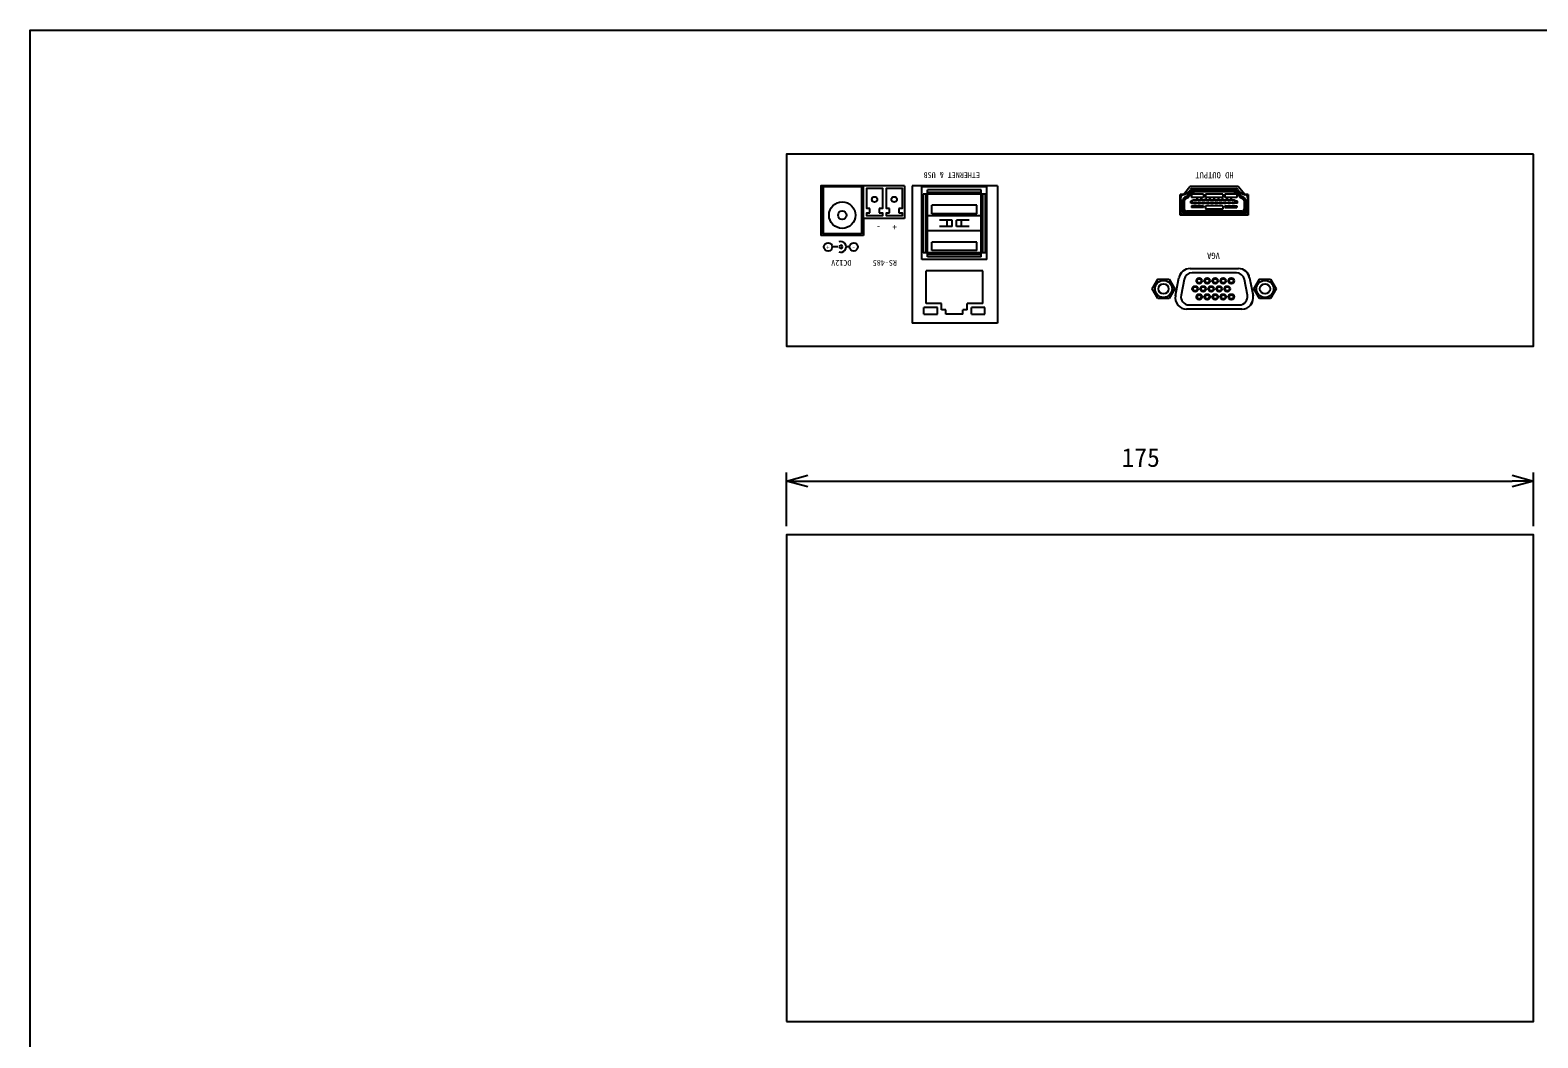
# Model space of a CAD drawing. Units: millimetres on the paper. Extents: x -865 to 142, y -98 to 91.
# Drawn here: x -141.8 to 34.8, y -26.6 to 91.4 of the extents above; entities that cross this region are included whole.
import ezdxf
from ezdxf.enums import TextEntityAlignment as Align

# ---------------------------------------------------------------- set-up
doc = ezdxf.new("R2010")
doc.units = ezdxf.units.MM
for name, color, linetype in [('0-0_0', 4, 'Continuous'), ('0-9_細線_0_15', 4, 'Continuous'), ('1-F_09_ALL_ROUNDS', 4, 'Continuous'), ('2-0_10_ALL_CHAMFER', 4, 'Continuous')]:
    doc.layers.add(name, color=color, linetype=linetype)
doc.styles.add('ＭＳ ゴシック', font='')
doc.styles.get('ＭＳ ゴシック').set_extended_font_data('MS Gothic')

msp = doc.modelspace()

# ---------------------------------------------------------------- linework, layer by layer
at = {"layer": '0-0_0'}
for p, q in [((-53.247, 38.61), (-50.747, 38.61)), ((34.253, 38.61), (31.753, 38.61))]:
    msp.add_line(p, q, dxfattribs=at)
for points in [[(-50.747, 37.941), (-53.247, 38.61), (-50.747, 39.28)], [(31.753, 39.28), (34.253, 38.61), (31.753, 37.941)]]:
    msp.add_lwpolyline(points, dxfattribs=at)
at = {"layer": '0-9_細線_0_15'}
for p, q in [((-44.251, 73.145), (-49.151, 73.145)), ((-49.151, 73.145), (-49.151, 67.345)), ((-44.451, 73.045), (-48.951, 73.045)), ((-48.951, 73.045), (-48.951, 67.545)), ((-44.451, 73.045), (-44.451, 67.545)), ((-44.251, 73.145), (-44.251, 67.345)), ((-39.406, 73.195), (-39.406, 69.345)), ((-28.506, 73.195), (-38.506, 73.195)), ((-38.506, 73.195), (-38.506, 57.095)), ((-29.778, 73.047), (-37.378, 73.047)), ((-37.378, 64.547), (-37.378, 73.047)), ((-36.728, 64.847), (-36.728, 72.697)), ((-30.428, 72.697), (-36.728, 72.697)), ((-30.428, 72.397), (-36.728, 72.397)), ((-30.428, 64.847), (-30.428, 72.697)), ((-29.778, 64.547), (-29.778, 73.047)), ((-28.506, 73.195), (-28.506, 57.095)), ((-6.748, 72.175), (-5.981, 73.094)), ((-0.322, 73.094), (-5.981, 73.094)), ((-5.72, 72.846), (-0.584, 72.846)), ((-5.502, 72.749), (-5.502, 72.456)), ((-0.802, 72.631), (-5.502, 72.631)), ((-0.802, 72.456), (-5.502, 72.456)), ((-0.824, 72.756), (-5.48, 72.756)), ((-0.802, 72.749), (-0.802, 72.456)), ((-37.228, 65.347), (-37.228, 72.197)), ((-29.928, 72.197), (-37.228, 72.197)), ((-36.928, 65.347), (-36.928, 72.197)), ((-30.928, 70.897), (-36.228, 70.897)), ((-36.228, 69.897), (-36.228, 70.897)), ((-30.928, 69.897), (-30.928, 70.897)), ((-30.228, 65.347), (-30.228, 72.197)), ((-29.928, 65.347), (-29.928, 72.197)), ((-6.748, 72.175), (-7.151, 72.175)), ((-7.151, 69.755), (-7.151, 72.175)), ((-7.077, 71.782), (-7.077, 69.996)), ((-6.652, 71.406), (-6.902, 71.406)), ((-6.902, 70.206), (-6.902, 71.406)), ((-6.777, 71.406), (-6.777, 70.331)), ((-6.652, 71.406), (-6.652, 70.456)), ((-5.877, 71.157), (-5.877, 71.394)), ((-5.527, 71.157), (-5.877, 71.157)), ((-4.399, 72.206), (-5.799, 72.206)), ((-5.799, 72.206), (-5.799, 71.806)), ((-4.399, 71.806), (-5.799, 71.806)), ((-4.399, 70.831), (-5.799, 70.831)), ((-5.799, 70.831), (-5.799, 70.631)), ((-4.399, 70.631), (-5.799, 70.631)), ((-5.677, 71.157), (-5.677, 71.464)), ((-5.527, 71.107), (-5.527, 71.207)), ((-5.277, 71.207), (-5.527, 71.207)), ((-5.277, 71.107), (-5.527, 71.107)), ((-5.277, 71.107), (-5.277, 71.207)), ((-5.027, 71.157), (-5.277, 71.157)), ((-5.274, 71.457), (-5.274, 71.557)), ((-5.024, 71.557), (-5.274, 71.557)), ((-5.024, 71.457), (-5.274, 71.457)), ((-5.027, 71.107), (-5.027, 71.207)), ((-4.777, 71.207), (-5.027, 71.207)), ((-4.777, 71.107), (-5.027, 71.107)), ((-5.024, 71.457), (-5.024, 71.557)), ((-4.774, 71.499), (-5.024, 71.499)), ((-4.777, 71.107), (-4.777, 71.207)), ((-4.527, 71.157), (-4.777, 71.157)), ((-4.774, 71.457), (-4.774, 71.557)), ((-4.524, 71.557), (-4.774, 71.557)), ((-4.524, 71.457), (-4.774, 71.457)), ((-4.527, 71.107), (-4.527, 71.207)), ((-4.277, 71.207), (-4.527, 71.207)), ((-4.277, 71.107), (-4.527, 71.107)), ((-4.524, 71.457), (-4.524, 71.557)), ((-4.274, 71.507), (-4.524, 71.507)), ((-4.399, 72.206), (-4.399, 71.806)), ((-4.399, 70.831), (-4.399, 70.631)), ((-4.277, 71.107), (-4.277, 71.207)), ((-4.027, 71.157), (-4.277, 71.157)), ((-4.274, 71.457), (-4.274, 71.557)), ((-4.024, 71.557), (-4.274, 71.557)), ((-4.024, 71.457), (-4.274, 71.457)), ((-2.149, 72.206), (-4.149, 72.206)), ((-4.149, 72.206), (-4.149, 71.806)), ((-2.149, 71.806), (-4.149, 71.806)), ((-2.149, 70.831), (-4.149, 70.831)), ((-4.149, 70.831), (-4.149, 70.431)), ((-4.027, 71.107), (-4.027, 71.207)), ((-3.777, 71.207), (-4.027, 71.207)), ((-3.777, 71.107), (-4.027, 71.107)), ((-4.024, 71.457), (-4.024, 71.557)), ((-3.774, 71.507), (-4.024, 71.507)), ((-3.777, 71.107), (-3.777, 71.207)), ((-3.527, 71.158), (-3.777, 71.158)), ((-3.774, 71.457), (-3.774, 71.557)), ((-3.524, 71.557), (-3.774, 71.557)), ((-3.524, 71.457), (-3.774, 71.457)), ((-3.527, 71.107), (-3.527, 71.207)), ((-3.277, 71.207), (-3.527, 71.207)), ((-3.277, 71.107), (-3.527, 71.107)), ((-3.524, 71.457), (-3.524, 71.557)), ((-3.274, 71.507), (-3.524, 71.507)), ((-3.277, 71.107), (-3.277, 71.207)), ((-3.027, 71.156), (-3.277, 71.156)), ((-3.274, 71.457), (-3.274, 71.557)), ((-3.024, 71.557), (-3.274, 71.557)), ((-3.024, 71.457), (-3.274, 71.457)), ((-3.027, 71.107), (-3.027, 71.207)), ((-2.777, 71.207), (-3.027, 71.207)), ((-2.777, 71.107), (-3.027, 71.107)), ((-3.024, 71.457), (-3.024, 71.557)), ((-2.774, 71.507), (-3.024, 71.507)), ((-2.777, 71.107), (-2.777, 71.207)), ((-2.527, 71.157), (-2.777, 71.157)), ((-2.774, 71.457), (-2.774, 71.557)), ((-2.524, 71.557), (-2.774, 71.557)), ((-2.524, 71.457), (-2.774, 71.457)), ((-2.527, 71.107), (-2.527, 71.207)), ((-2.277, 71.207), (-2.527, 71.207)), ((-2.277, 71.107), (-2.527, 71.107)), ((-2.524, 71.457), (-2.524, 71.557)), ((-2.274, 71.507), (-2.524, 71.507)), ((-2.277, 71.107), (-2.277, 71.207)), ((-2.027, 71.157), (-2.277, 71.157)), ((-2.274, 71.457), (-2.274, 71.557)), ((-2.024, 71.557), (-2.274, 71.557)), ((-2.024, 71.457), (-2.274, 71.457)), ((-2.149, 72.206), (-2.149, 71.806)), ((-2.149, 70.831), (-2.149, 70.431)), ((-2.027, 71.107), (-2.027, 71.207)), ((-1.777, 71.207), (-2.027, 71.207)), ((-1.777, 71.107), (-2.027, 71.107)), ((-2.024, 71.457), (-2.024, 71.557)), ((-1.774, 71.507), (-2.024, 71.507)), ((-0.499, 72.206), (-1.899, 72.206)), ((-1.899, 72.206), (-1.899, 71.806)), ((-0.499, 71.806), (-1.899, 71.806)), ((-1.899, 70.831), (-0.499, 70.831)), ((-1.899, 70.831), (-1.899, 70.631)), ((-1.899, 70.631), (-0.499, 70.631)), ((-1.777, 71.107), (-1.777, 71.207)), ((-1.527, 71.157), (-1.777, 71.157)), ((-1.774, 71.457), (-1.774, 71.557)), ((-1.524, 71.557), (-1.774, 71.557)), ((-1.524, 71.457), (-1.774, 71.457)), ((-1.527, 71.107), (-1.527, 71.207)), ((-1.277, 71.207), (-1.527, 71.207)), ((-1.277, 71.107), (-1.527, 71.107)), ((-1.524, 71.457), (-1.524, 71.557)), ((-1.274, 71.507), (-1.524, 71.507)), ((-1.277, 71.107), (-1.277, 71.207)), ((-1.027, 71.157), (-1.277, 71.157)), ((-1.274, 71.457), (-1.274, 71.557)), ((-1.024, 71.557), (-1.274, 71.557)), ((-1.024, 71.457), (-1.274, 71.457)), ((-1.027, 71.107), (-1.027, 71.207)), ((-0.777, 71.207), (-1.027, 71.207)), ((-0.777, 71.107), (-1.027, 71.107)), ((-1.024, 71.457), (-1.024, 71.557)), ((-0.752, 71.507), (-1.024, 71.507)), ((-0.777, 71.107), (-0.777, 71.207)), ((-0.427, 71.157), (-0.777, 71.157)), ((-0.752, 71.507), (-0.427, 71.393)), ((-0.627, 71.157), (-0.627, 71.463)), ((-0.499, 72.206), (-0.499, 71.806)), ((-0.499, 70.831), (-0.499, 70.631)), ((-0.427, 71.157), (-0.427, 71.393)), ((0.348, 71.406), (0.348, 70.456)), ((0.348, 71.406), (0.348, 70.456)), ((0.348, 71.406), (0.348, 70.456)), ((0.598, 71.406), (0.348, 71.406)), ((0.473, 71.406), (0.473, 70.331)), ((0.598, 70.206), (0.598, 71.406)), ((0.773, 69.996), (0.773, 71.782)), ((0.849, 72.175), (0.849, 69.755)), ((-43.47, 70.003), (-43.47, 70.52)), ((-42.368, 70.53), (-42.368, 70.012)), ((-41.173, 70.003), (-41.173, 70.52)), ((-40.071, 70.53), (-40.071, 70.012)), ((-30.428, 69.647), (-36.728, 69.647)), ((-30.928, 69.897), (-36.228, 69.897)), ((-33.828, 69.147), (-35.328, 69.147)), ((-34.428, 68.397), (-34.428, 69.147)), ((-33.828, 68.397), (-33.828, 69.147)), ((-31.828, 69.147), (-33.328, 69.147)), ((-33.328, 68.397), (-33.328, 69.147)), ((-32.728, 68.397), (-32.728, 69.147)), ((0.849, 69.755), (-7.151, 69.755)), ((-6.877, 69.796), (0.573, 69.796)), ((-6.652, 70.456), (-6.777, 70.456)), ((0.348, 69.956), (-6.652, 69.956)), ((0.348, 69.956), (-6.652, 69.956)), ((0.223, 70.081), (-6.527, 70.081)), ((0.098, 70.206), (-6.402, 70.206)), ((-2.149, 70.431), (-4.149, 70.431)), ((0.473, 70.456), (0.348, 70.456)), ((-44.201, 67.345), (-49.201, 67.345)), ((-44.251, 67.345), (-49.151, 67.345)), ((-44.451, 67.545), (-48.951, 67.545)), ((-30.428, 67.897), (-36.728, 67.897)), ((-33.828, 68.397), (-35.328, 68.397)), ((-31.828, 68.397), (-33.328, 68.397)), ((-47.235, 66.032), (-47.873, 66.032)), ((-45.848, 66.032), (-46.235, 66.032)), ((-29.928, 65.347), (-37.228, 65.347)), ((-30.928, 66.597), (-36.228, 66.597)), ((-36.228, 65.597), (-36.228, 66.597)), ((-30.928, 65.597), (-36.228, 65.597)), ((-30.928, 65.597), (-30.928, 66.597)), ((-29.778, 64.547), (-37.378, 64.547)), ((-30.428, 65.147), (-36.728, 65.147)), ((-30.428, 64.847), (-36.728, 64.847)), ((-36.884, 59.412), (-36.884, 63.212)), ((-30.254, 63.212), (-36.884, 63.212)), ((-30.254, 59.412), (-30.254, 63.212)), ((-8.423, 62.253), (-7.764, 61.112)), ((-7.68, 60.314), (-7.284, 62.405)), ((-7.678, 60.32), (-7.272, 62.411)), ((-5.976, 63.488), (-0.304, 63.488)), ((-5.965, 63.488), (-0.314, 63.488)), ((0.992, 62.411), (1.399, 60.32)), ((1.004, 62.405), (1.4, 60.314)), ((3.46, 62.253), (4.119, 61.112)), ((-9.739, 59.971), (-10.398, 61.112)), ((-7.764, 61.112), (-8.422, 59.971)), ((2.144, 59.971), (1.485, 61.112)), ((4.119, 61.112), (3.461, 59.971)), ((-35.569, 58.912), (-37.134, 58.912)), ((-37.134, 58.162), (-37.134, 58.912)), ((-35.069, 59.412), (-36.884, 59.412)), ((-35.569, 58.162), (-35.569, 58.912)), ((-35.069, 58.662), (-35.069, 59.412)), ((-34.569, 58.662), (-35.069, 58.662)), ((-34.569, 58.162), (-34.569, 58.662)), ((-32.069, 58.662), (-32.569, 58.662)), ((-32.569, 58.162), (-32.569, 58.662)), ((-30.254, 59.412), (-32.069, 59.412)), ((-32.069, 58.662), (-32.069, 59.412)), ((-30.004, 58.912), (-31.569, 58.912)), ((-31.569, 58.162), (-31.569, 58.912)), ((-30.004, 58.162), (-30.004, 58.912)), ((-8.422, 59.971), (-9.739, 59.971)), ((0.092, 58.735), (-6.372, 58.735)), ((0.092, 58.735), (-6.372, 58.735)), ((3.461, 59.971), (2.144, 59.971)), ((-28.506, 57.095), (-38.506, 57.095)), ((-37.134, 58.162), (-35.569, 58.162)), ((-32.569, 58.162), (-34.569, 58.162)), ((-31.569, 58.162), (-30.004, 58.162)), ((-53.247, 33.306), (-53.247, 39.61)), ((34.253, 33.306), (34.253, 39.61)), ((-50.747, 38.61), (31.753, 38.61))]:
    msp.add_line(p, q, dxfattribs=at)
for points in [[(-141.803, -98.28), (-141.803, 91.405), (141.803, 91.405), (141.803, -98.28)], [(-39.406, 73.195), (-49.201, 73.195), (-49.201, 67.345)], [(-43.47, 70.525), (-43.835, 70.525), (-43.835, 72.891), (-42.003, 72.891), (-42.003, 70.525), (-42.368, 70.525)], [(-41.173, 70.525), (-41.538, 70.525), (-41.538, 72.891), (-39.706, 72.891), (-39.706, 70.525), (-40.071, 70.525)], [(0.849, 72.175), (0.445, 72.175), (-0.322, 73.094)], [(-5.274, 71.508), (-5.552, 71.508), (-5.877, 71.394)], [(-39.406, 69.345), (-44.201, 69.345), (-44.201, 67.345)], [(-42.368, 70.008), (-42.003, 70.008), (-42.003, 69.656), (-43.835, 69.656), (-43.835, 70.008), (-43.47, 70.008)], [(-40.071, 70.008), (-39.706, 70.008), (-39.706, 69.656), (-41.538, 69.656), (-41.538, 70.008), (-41.173, 70.008)], [(-10.398, 61.112), (-9.74, 62.253), (-8.423, 62.253)], [(1.485, 61.112), (2.143, 62.253), (3.46, 62.253)]]:
    msp.add_lwpolyline(points, dxfattribs=at)
for points in [[(34.253, 76.895), (-53.247, 76.895), (-53.247, 54.395), (34.253, 54.395)], [(-53.247, -24.694), (34.253, -24.694), (34.253, 32.306), (-53.247, 32.306)]]:
    msp.add_lwpolyline(points, close=True, dxfattribs=at)
for centre, radius in [((-46.701, 69.745), 1.55), ((-42.919, 71.586), 0.321), ((-40.622, 71.586), 0.321), ((-46.701, 69.745), 0.5), ((-48.36, 66.032), 0.487), ((-45.36, 66.032), 0.487), ((-9.081, 61.112), 0.998), ((2.802, 61.112), 0.998), ((-9.081, 61.112), 0.594), ((2.802, 61.112), 0.594)]:
    msp.add_circle(centre, radius, dxfattribs=at)
for centre, radius, start, end in [((-7.046, 73.404), 1.303, 281.13621, 328.66763), ((-5.093, 71.537), 1.279, 107.57695, 160.8568), ((-4.895, 71.368), 1.401, 115.66888, 155.19089), ((-4.991, 71.34), 1.228, 114.58069, 149.86009), ((-5.72, 72.596), 0.25, 90, 148.66763), ((-1.21, 71.537), 1.279, 19.1432, 72.42305), ((-1.409, 71.368), 1.401, 24.80911, 64.33112), ((-1.313, 71.34), 1.228, 30.13991, 65.41931), ((-0.584, 72.596), 0.25, 31.33237, 90), ((0.743, 73.404), 1.303, 211.33237, 258.85504), ((-6.727, 71.782), 0.35, 101.14496, 180), ((-6.137, 71.163), 0.802, 126.2644, 162.33666), ((-5.75, 70.925), 1.134, 131.42115, 154.87463), ((-6.16, 71.273), 0.51, 107.88057, 164.84038), ((-5.949, 70.808), 1.202, 107.09177, 123.49998), ((-6.677, 72.499), 0.745, 283.73577, 313.26915), ((-6.513, 72.294), 0.571, 290.17261, 323.71594), ((0.209, 72.294), 0.571, 216.28406, 249.82739), ((0.374, 72.499), 0.745, 226.73085, 256.26423), ((-0.355, 70.808), 1.202, 56.50002, 72.90823), ((-0.144, 71.273), 0.51, 15.15962, 72.11943), ((-0.554, 70.925), 1.134, 25.12537, 48.57885), ((-0.166, 71.163), 0.802, 17.66334, 53.7356), ((0.423, 71.782), 0.35, 0, 78.85504), ((-6.877, 69.996), 0.2, 180, 270), ((-6.652, 70.206), 0.25, 180, 270), ((-6.527, 70.331), 0.25, 180, 270), ((-6.402, 70.456), 0.25, 180, 270), ((0.098, 70.456), 0.25, 270, 0), ((0.223, 70.331), 0.25, 270, 0), ((0.348, 70.206), 0.25, 270, 0), ((0.573, 69.996), 0.2, 270, 0), ((-46.86, 66.032), 0.625, 246.42182, 113.57818), ((-46.86, 66.032), 0.188, 0, 180), ((-46.86, 66.032), 0.188, 180, 0), ((-5.976, 62.157), 1.331, 90, 169.27695), ((-5.965, 62.157), 1.331, 90, 169), ((-0.314, 62.157), 1.331, 11, 90), ((-0.304, 62.157), 1.331, 10.72, 90), ((-6.372, 60.066), 1.331, 169, 270), ((-6.372, 60.066), 1.331, 169.27695, 270), ((0.092, 60.066), 1.331, 270, 11), ((0.092, 60.066), 1.331, 270, 10.72)]:
    msp.add_arc(centre, radius, start, end, dxfattribs=at)
at = {"layer": '1-F_09_ALL_ROUNDS'}
for p, q in [((-6.67, 62.216), (-7.023, 60.363)), ((-0.548, 62.989), (-5.736, 62.989)), ((0.739, 60.363), (0.386, 62.216)), ((-6.089, 59.234), (-0.195, 59.234))]:
    msp.add_line(p, q, dxfattribs=at)
for centre, start, end in [((-5.736, 62.039), 90, 169.22227), ((-0.548, 62.039), 10.77773, 90), ((-6.089, 60.185), 169.22227, 270), ((-0.195, 60.185), 270, 10.77773)]:
    msp.add_arc(centre, 0.951, start, end, dxfattribs=at)
at = {"layer": '2-0_10_ALL_CHAMFER'}
for centre, radius in [((-4.906, 62.053), 0.333), ((-4.906, 62.053), 0.238), ((-3.964, 62.053), 0.333), ((-3.964, 62.053), 0.238), ((-3.023, 62.053), 0.333), ((-3.023, 62.053), 0.238), ((-2.082, 62.053), 0.333), ((-2.082, 62.053), 0.238), ((-1.141, 62.053), 0.333), ((-1.141, 62.053), 0.238), ((-5.376, 61.112), 0.333), ((-5.376, 61.112), 0.238), ((-4.906, 60.171), 0.333), ((-4.906, 60.171), 0.238), ((-4.435, 61.112), 0.333), ((-4.435, 61.112), 0.238), ((-3.964, 60.171), 0.333), ((-3.964, 60.171), 0.238), ((-3.494, 61.112), 0.333), ((-3.494, 61.112), 0.238), ((-3.023, 60.171), 0.333), ((-3.023, 60.171), 0.238), ((-2.553, 61.112), 0.333), ((-2.553, 61.112), 0.238), ((-2.082, 60.171), 0.333), ((-2.082, 60.171), 0.238), ((-1.612, 61.112), 0.333), ((-1.612, 61.112), 0.238), ((-1.141, 60.171), 0.333), ((-1.141, 60.171), 0.238)]:
    msp.add_circle(centre, radius, dxfattribs=at)

# ---------------------------------------------------------------- texts
at = {"layer": '0-9_細線_0_15', "style": 'ＭＳ ゴシック'}
for s, height, p in [('ETHERNET & USB', 0.6598, (-30.574, 74.964)), ('HD OUTPUT', 0.7331, (-0.873, 75.001)), ('-', 0.733, (-42.222, 68.937)), ('+', 0.733, (-40.322, 68.934)), ('+', 0.55, (-48.177, 66.402)), ('-', 0.55, (-45.16, 66.372)), ('VGA', 0.7331, (-2.481, 65.571)), ('DC12V', 0.6598, (-45.641, 64.673)), ('RS-485', 0.6598, (-40.299, 64.684))]:
    msp.add_text(s, height=height, rotation=180, dxfattribs=at).set_placement(p, align=Align.BOTTOM_LEFT)
msp.add_text('175', height=2.199, dxfattribs=at).set_placement((-13.997, 39.61), align=Align.BOTTOM_LEFT)

doc.saveas('drawing.dxf')
